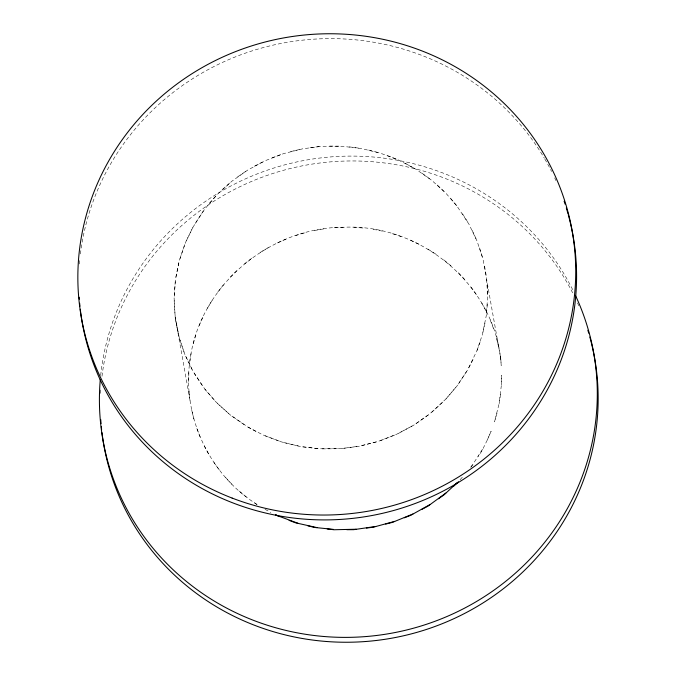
<?xml version="1.0" encoding="UTF-8"?>
<svg xmlns="http://www.w3.org/2000/svg" width="676" height="676" viewBox="0 0 676 676"><rect width="100%" height="100%" fill="white"/><g stroke="black" fill="none" stroke-linecap="round" stroke-linejoin="round"><path stroke-width="0.51" stroke-dasharray="3.38 2.54" d="M257.125 504.516C207.363 473.572 179.605 411.16 191.122 353.573M500.544 394.395L499.15 403.378L501.398 384.914M190.041 400.471L175.177 317.12L174.104 298.133L175.506 279.137L179.36 260.429L185.596 242.312L192.93 227.237L204.811 208.952L217.486 194.24L231.944 181.16L247.974 169.904L265.296 160.677L283.666 153.596L302.772 148.788L319.79 146.548L342.005 146.253L361.516 148.559L380.546 153.224L398.789 160.153L415.96 169.254L431.787 180.374L446.025 193.344L456.925 206.011L468.857 223.993L477.087 241.171L483.019 259.246L500.823 358.88L501.195 365.496C496.835 286.666 421.672 223.655 343.898 227.229C268.752 227.237 197.831 287.004 189.728 362.556M174.247 296.257L175.219 281.579M487.202 284.951L487.616 296.916L486.221 315.912L482.368 334.62L477.036 350.438L467.598 369.992L456.917 386.097L445.957 398.975L429.775 413.898L413.754 425.145L396.423 434.381L378.061 441.453L358.956 446.261L341.938 448.501L319.723 448.796L300.212 446.49L281.182 441.834L262.939 434.896L247.931 427.063L229.941 414.675L215.703 401.705L204.803 389.038L192.871 371.065L184.632 353.878L179.368 338.161L175.177 317.12M188.866 372.468L188.646 381.534M486.509 313.47L487.354 303.972M193.26 343.83L195.803 335.068M497.012 413.12L494.469 421.883L499.082 403.809M175.887 277.287L178.76 262.829M482.968 332.229L485.038 322.9M199.183 325.646L202.842 317.247M179.977 258.638L184.692 244.619M477.036 350.438L480.298 341.414M207.414 308.298L212.12 300.397M487.261 440.101L481.878 450.943L478.152 456.553M186.441 240.605L192.93 227.237M468.798 367.812L473.2 359.243M217.807 292.049L223.502 284.773M471.189 467.048L482.867 448.653M195.178 223.469L203.341 210.971M466.541 371.58L458.379 384.078M230.212 277.168L236.794 270.628M455.658 387.551L445.957 398.975M470.564 467.327L472.465 464.894M209.315 203.332L215.771 196.074M460.06 479.774L463.508 475.887M244.433 263.894L251.802 258.19M442.814 402.102L431.719 412.284M222.674 189.204L230.009 182.765M260.243 252.418L268.279 247.644M428.195 415.005L415.884 423.776M237.741 176.782L245.844 171.273M277.388 242.929L285.973 239.16M412.039 426.057L398.713 433.274M254.277 166.271L263.015 161.775M295.606 235.578L304.597 232.874M394.615 435.074L380.47 440.634M272.022 157.821L281.258 154.415M314.602 230.482L323.855 228.885M376.177 441.927L361.449 445.738M290.688 151.576L300.279 149.311M334.079 227.719L343.45 227.254M357.021 446.506L341.938 448.501M309.997 147.63L319.79 146.548M353.734 227.339L363.08 228.006M337.459 448.729L322.258 448.889M329.626 146.05L339.47 146.16M373.245 229.333L382.422 231.133M317.788 448.568L302.713 446.887M349.281 146.861L359.015 148.162M392.317 233.685L401.172 236.583M298.327 446.025L283.607 442.526M368.64 150.047L378.112 152.523M410.645 240.318L419.044 244.273M279.382 441.141L265.254 435.885M387.407 155.564L396.474 159.164M427.942 249.131L435.75 254.083M405.279 163.313L413.796 167.994M247.931 427.063L256.449 431.736M265.06 509.315L270.831 512.484M443.938 259.99L451.019 265.845M246.343 496.961L239.253 491.106M244.205 424.697L231.919 416.188M254.531 502.868L256.888 504.533M421.985 173.183L429.809 178.861M458.37 272.707L464.623 279.391M231.91 484.244L225.649 477.56M228.53 413.391L217.461 403.445M437.245 185.004L444.259 191.604M471.011 287.097L476.343 294.499M219.261 469.854L213.929 462.452M214.469 400.26L204.803 389.038M450.833 198.609L456.925 206.011M481.675 302.933L486.002 310.926M208.597 454.018L204.27 446.025M202.251 385.506L194.122 373.186M462.528 213.777L467.606 221.863M490.185 319.951L493.429 328.418M200.096 437L196.843 428.525M192.052 369.366L185.604 356.134M472.144 230.254L476.124 238.915M496.404 337.899L498.525 346.704M193.868 419.052L191.756 410.248M184.049 352.086L179.368 338.161M479.529 247.805L482.351 256.888M500.24 356.48L500.823 358.88M178.363 333.952L175.532 319.554M484.574 266.133L486.196 275.495M487.582 294.457L486.543 277.929M174.138 300.592L175.076 315.244M189.077 391.455L189.457 398.071M100.682 375.425A249.207 240.377 -10 0 1 306.448 160.043A249.207 240.377 -10 0 1 573.662 291.694M79.413 263.986A249.207 240.377 -10 0 1 79.768 259.964M80.419 253.939A249.207 240.377 -10 0 1 278.554 43.948A249.207 240.377 -10 0 1 544.332 158.218M544.839 159.088A249.207 240.377 -10 0 1 551.599 171.518M554.692 177.873A249.207 240.377 -10 0 1 555.951 180.619M100.538 393.373A249.207 240.377 -10 0 1 100.834 388.337M101.992 376.279A249.207 240.377 -10 0 1 307.817 164.817A249.207 240.377 -10 0 1 573.172 293.857M577.524 302.958A249.207 240.377 -10 0 1 578.757 305.729M501.626 375.417L501.406 384.483L501.626 375.417M491.089 431.305L487.43 439.704L491.089 431.305"/><path stroke-width="1.01" d="M457.137 482.689L444.056 494.84L438.47 498.761M453.478 486.323L458.514 481.76M445.839 493.058L428.026 506.096L421.993 509.307M430.029 504.533L410.704 515.323L404.299 517.791M412.884 514.022L392.334 522.404L385.683 524.077M394.666 521.373L373.228 527.212L366.417 528.066M375.67 526.469L353.675 529.671L346.822 529.697M356.193 529.232L333.995 529.747L327.192 528.945M333.429 529.392L314.484 527.441L307.85 525.818M317.027 527.618L295.454 522.776L289.1 520.368M297.955 523.266L275.504 514.943M275.892 514.875L279.627 516.633M575.403 295.336A249.207 240.377 -10 0 1 390.272 633.429A249.207 240.377 -10 0 1 100.293 379.447M568.271 214.714A249.207 240.377 -10 0 1 373.659 515.197A249.207 240.377 -10 0 1 80.275 309.262M79.945 306.253A249.207 240.377 -10 0 1 79.65 303.245M79.32 299.231A249.207 240.377 -10 0 1 79.185 297.22M564.114 201.237A249.207 240.377 -10 0 1 565.077 204.101M566.294 207.946A249.207 240.377 -10 0 1 568.001 213.743M589.844 337.054A249.207 240.377 -10 0 1 395.747 637.434A249.207 240.377 -10 0 1 101.966 432.598M101.62 429.598A249.207 240.377 -10 0 1 101.316 426.59M101.045 423.582A249.207 240.377 -10 0 1 100.749 419.559M587.866 330.285A249.207 240.377 -10 0 1 588.737 333.175M232.13 498.077A249.207 240.377 -10 0 0 573.51 239.414A249.207 240.377 -10 0 0 174.712 85.7A249.207 240.377 -10 0 0 232.13 498.077"/></g></svg>
